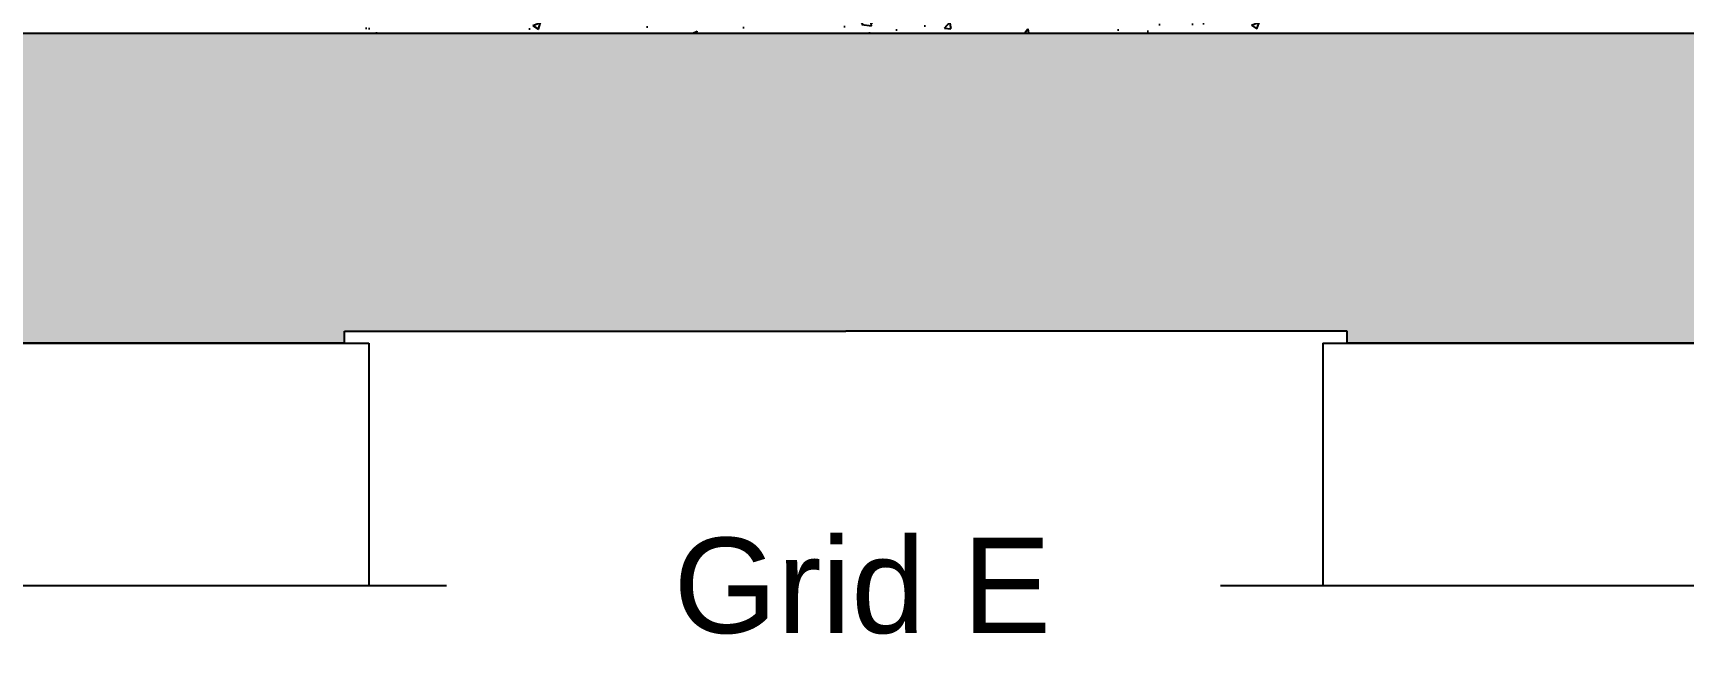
# Model space of a CAD drawing. Header units: millimetres. Extents: x -79526 to 153901, y -45620 to 21119.
# Drawn here: x 69932 to 73394, y -45620 to -44324 of the extents above; entities that cross this region are included whole.
import ezdxf

# ---------------------------------------------------------------- set-up
doc = ezdxf.new("R2010")
doc.units = ezdxf.units.MM
doc.header["$MEASUREMENT"] = 0
doc.linetypes.add('CENTER', pattern=[50.8, 31.75, -6.35, 6.35, -6.35])
doc.layers.add('greygrid', color=252, linetype='CENTER')
doc.layers.add('Plot', color=254, linetype='Continuous')
doc.styles.get("Standard").update_dxf_attribs({"font": 'arial.ttf'})

msp = doc.modelspace()

# ---------------------------------------------------------------- hatches: boundary and pattern name
at = {"layer": 'Plot', "ltscale": 0.1}
h = msp.add_hatch(dxfattribs=at)
h.set_pattern_fill('AR-CONC', color=256, scale=0.9)
h.set_pattern_definition([(50, (139190.66, -217014.33), (163.9662, -14.34518), [17.145, -188.595]), (355, (139190.66, -217014.33), (-31.71908, 171.95116), [13.716, -150.87653]), (100.45144, (139204.32, -217015.52), (132.24712, 157.60598), [14.57101, -160.28122]), (46.1842, (139190.66, -216968.6), (243.97114, -37.8381), [25.7175, -282.8925]), (96.63556, (139211, -216971.76), (213.66372, 222.6835), [21.85652, -240.42205]), (351.18415, (139190.66, -216968.6), (213.66372, 222.6835), [20.57397, -226.31376]), (21, (139213.52, -216980.04), (136.45295, -92.03868), [17.145, -188.595]), (326, (139213.52, -216980.04), (55.62183, 165.76917), [13.716, -150.876]), (71.451445, (139224.89, -216987.71), (192.07478, 73.73049), [14.57101, -160.28094]), (37.5, (139190.66, -217014.33), (2.779743, 76.099535), [0, -149.0472, 0, -153.162, 0, -151.4475]), (7.5, (139190.66, -217014.33), (60.137696, 90.162517), [0, -87.3252, 0, -145.6182, 0, -57.7215]), (327.5, (139139.68, -217014.33), (122.031536, -5.15587), [0, -57.15, 0, -178.308, 0, -236.601]), (317.5, (139116.82, -217014.33), (133.316263, 22.88384), [0, -74.295, 0, -118.4148, 0, -168.021])])
h.paths.add_polyline_path([(72652.8, -44324.3), (72652.8, -44292.5), (70620.8, -44292.5), (70620.8, -44324.3)])
h = msp.add_hatch(color=9, dxfattribs=at)
h.dxf.hatch_style = 1
h.paths.add_polyline_path([(69655.6, -44324.3), (69503.2, -44324.3), (68236.8, -44324.3), (68236.8, -44974.3), (68332, -44974.3), (68332, -44669.3), (69655.6, -44669.3)])
h.paths.add_polyline_path([(70925.6, -44324.3), (69655.6, -44324.3), (69655.6, -44669.3), (69856, -44669.3), (69856, -44974.3), (70585.8, -44974.3), (70585.8, -44949.3), (70925.6, -44949.3)])
h.paths.add_polyline_path([(71636.8, -44324.3), (70925.6, -44324.3), (70925.6, -44949.3), (71636.8, -44949.3)])
h.paths.add_polyline_path([(72348, -44324.3), (71636.8, -44324.3), (71636.8, -44949.3), (72348, -44949.3)])
h.paths.add_polyline_path([(73618, -44324.3), (72348, -44324.3), (72348, -44949.3), (72687.8, -44949.3), (72687.8, -44974.3), (73417.6, -44974.3), (73417.6, -44669.3), (73443, -44669.3), (73618, -44669.3)])
h.paths.add_polyline_path([(75036.8, -44324.3), (73618, -44324.3), (73618, -44669.3), (74941.6, -44669.3), (74941.6, -44974.3), (75036.8, -44974.3)])

# ---------------------------------------------------------------- linework, layer by layer
for p, q in [((70585.8, -44974.3), (70585.8, -44949.3)), ((70585.8, -44949.3), (71636.8, -44949.3)), ((72687.8, -44949.3), (71636.8, -44949.3)), ((72687.8, -44974.3), (72687.8, -44949.3))]:
    msp.add_line(p, q, dxfattribs=at)
at = {"layer": 'Plot'}
for p, q in [((66536.8, -44974.3), (70636.8, -44974.3)), ((70636.8, -44974.3), (70636.8, -45482.3)), ((72636.8, -44974.3), (76736.8, -44974.3)), ((72636.8, -44974.3), (72636.8, -45482.3))]:
    msp.add_line(p, q, dxfattribs=at)
msp.add_lwpolyline([(70585.8, -44974.3), (68236.8, -44974.3), (68236.8, -44324.3), (75036.8, -44324.3), (75036.8, -44974.3), (72687.8, -44974.3)], dxfattribs=at)
at = {"layer": 'Plot', "color": 7}
for points in [[(66421.9, -45482.3), (68536.8, -45482.3), (68586.8, -45619.7), (68686.8, -45344.9), (68736.8, -45482.3), (70799.6, -45482.3)], [(72421.9, -45482.3), (74536.8, -45482.3), (74586.8, -45619.7), (74686.8, -45344.9), (74736.8, -45482.3), (76799.6, -45482.3)]]:
    msp.add_lwpolyline(points, dxfattribs=at)

# ---------------------------------------------------------------- texts
at = {"layer": 'greygrid', "lineweight": -2, "ltscale": 0.2, "insert": (71671.1, -45483.6), "char_height": 200, "attachment_point": 5}
msp.add_mtext_dynamic_manual_height_columns('Grid E', width=881.731, gutter_width=50, heights=[0], dxfattribs=at)

doc.saveas('drawing.dxf')
